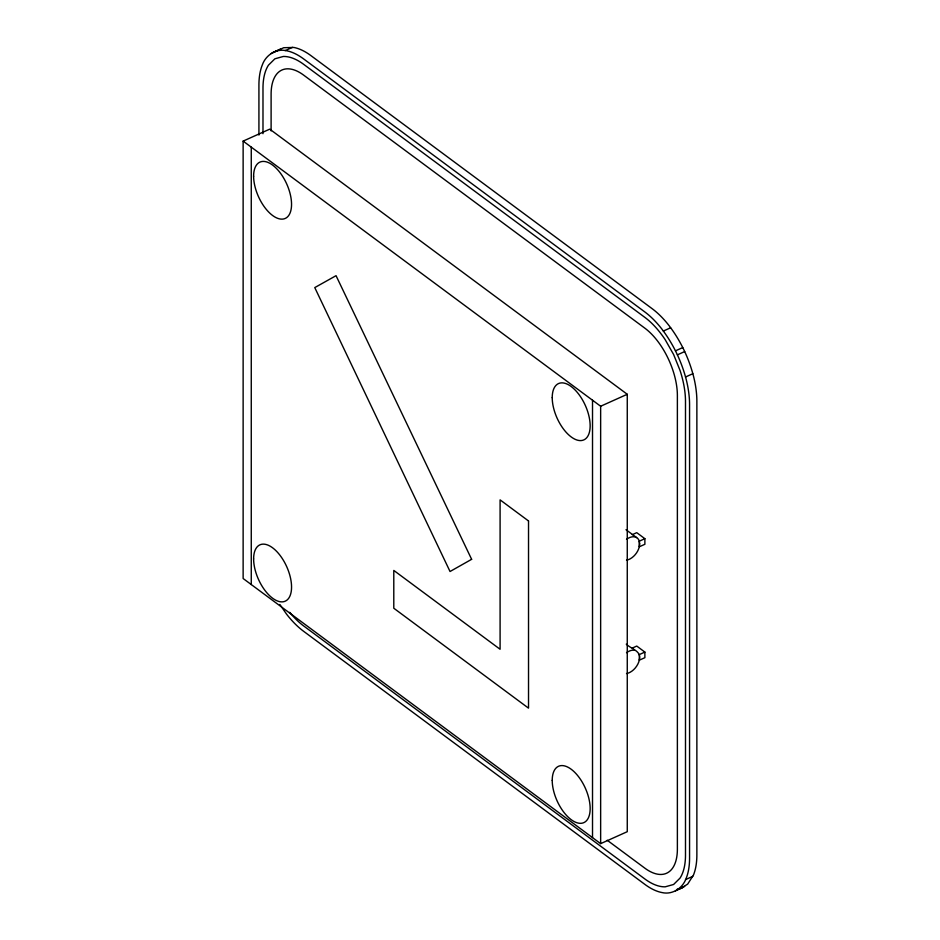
<?xml version="1.0" encoding="UTF-8"?>
<svg xmlns="http://www.w3.org/2000/svg" width="940" height="940" viewBox="0 0 940 940"><rect width="100%" height="100%" fill="white"/><g stroke="black" fill="none" stroke-linecap="round" stroke-linejoin="round"><path stroke-width="1.41" d="M273.035 52.428L280.343 49.139M271.108 53.556L283.716 47.717L293.821 47.447A72.744 36.484 65.8 0 1 310.917 55.613L652.184 308.708A72.744 36.484 65.8 0 1 669.28 325.91C680.584 340.774 688.738 357.94 693.462 375.988A72.744 36.484 65.8 0 1 696.869 401.251L696.869 854.848A72.744 36.484 65.8 0 1 693.462 875.058L687.634 884.152L680.501 888.523M285.173 50.619L292.481 47.341M243.131 141.106L269.745 129.144L627.262 394.283L627.262 831.689L600.648 843.65L243.131 578.511L243.131 141.106L600.648 406.245L600.648 843.65M663.311 331.068L670.62 327.778M675.449 350.855L682.745 347.577M677.376 354.85L684.684 351.572M600.648 406.245L627.262 394.283M685.495 376.999L692.803 373.721M632.291 534.672L636.744 532.663L644.875 538.691L644.875 544.284L639.294 546.786A13.231 8.519 -53.4 0 1 626.51 560.17M644.875 538.691L639.294 541.193A13.231 8.519 -53.4 0 0 626.51 539.302M632.291 648.071L636.744 646.062L644.875 652.09L644.875 657.683L639.294 660.186A13.231 8.519 -53.4 0 1 626.51 673.569M644.875 652.09L639.294 654.593L639.294 660.186C642.243 651.079 631.057 648.976 626.275 644.147M685.495 879.629L692.803 876.35M677.376 889.722L684.684 886.443M675.449 890.861L682.745 887.572M676.953 889.357L679.385 889.005M626.005 529.714L636.591 537.574M607.216 840.254L644.875 868.184A52.91 26.531 65.8 0 0 677.376 849.09L677.376 395.493A52.91 26.531 65.8 0 0 644.875 328.189L303.608 75.094A52.91 26.531 65.8 0 0 271.108 94.188L271.108 130.895M279.873 604.502L286.512 614.09A72.744 36.484 65.8 0 0 303.608 631.292L644.875 884.387A72.744 36.484 65.8 0 0 661.971 892.553C672.382 895.056 682.757 888.159 686.165 878.336A72.744 36.484 65.8 0 0 689.561 858.126L689.561 404.529A72.744 36.484 65.8 0 0 686.165 379.278C681.441 361.23 673.275 344.052 661.971 329.188A72.744 36.484 65.8 0 0 644.875 311.986L303.608 58.903A72.744 36.484 65.8 0 0 286.512 50.736C276.09 48.234 265.726 55.131 262.319 64.942A72.744 36.484 65.8 0 0 258.923 85.152L258.923 135.066M592.517 400.217L592.517 837.622M262.988 133.68L262.988 88.172A66.141 33.17 65.8 0 1 268.429 65.201L274.88 58.809L283.293 56.471A66.141 33.17 65.8 0 1 303.608 64.296L644.875 317.391A66.141 33.17 65.8 0 1 665.191 339.681L673.604 354.509L680.055 370.478A66.141 33.17 65.8 0 1 685.495 401.521L685.495 855.118A66.141 33.17 65.8 0 1 680.055 878.077L673.604 884.481L665.191 886.82A66.141 33.17 65.8 0 1 644.875 878.982L303.608 625.899A66.141 33.17 65.8 0 1 289.72 612.34M251.262 147.133L251.262 584.527M626.51 652.701A13.231 8.519 -53.4 0 1 634.43 650.221M639.658 543.837L639.294 546.786L639.294 541.193L639.658 543.837M471.633 559.312L450.037 571.508L314.771 287.593L336.05 275.679L471.633 559.312M528.527 520.96L500.092 499.869L500.092 649.27L393.789 570.427L393.789 608.227L528.527 708.149L528.527 520.96M253.624 176.226A30.867 15.475 65.8 0 0 282.071 219.138A30.867 15.475 65.8 0 0 282.071 175.498A30.867 15.475 65.8 0 0 253.624 176.226M552.226 780.4A30.867 15.475 65.8 0 0 580.673 823.323A30.867 15.475 65.8 0 0 580.673 779.671A30.867 15.475 65.8 0 0 552.226 780.4M552.226 397.679A30.867 15.475 65.8 0 0 580.673 440.59A30.867 15.475 65.8 0 0 580.673 396.95A30.867 15.475 65.8 0 0 552.226 397.679M253.624 558.947A30.867 15.475 65.8 0 0 282.071 601.87A30.867 15.475 65.8 0 0 282.071 558.219A30.867 15.475 65.8 0 0 253.624 558.947"/></g></svg>
